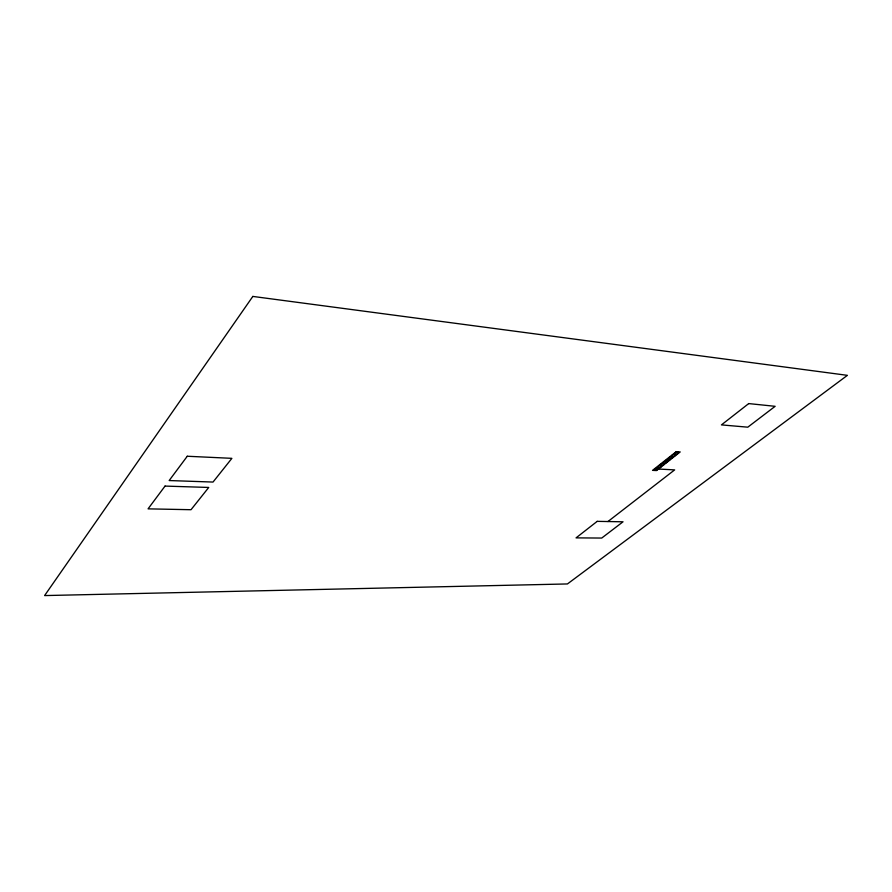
<?xml version="1.0" encoding="UTF-8"?>
<svg xmlns="http://www.w3.org/2000/svg" width="892" height="892" viewBox="0 0 892 892"><rect width="100%" height="100%" fill="white"/><g stroke="black" fill="none" stroke-linecap="round" stroke-linejoin="round"><path stroke-width="1.34" d="M607.954 521.53L674.653 469.894L656.768 468.947M663.681 463.461L663.258 463.472A2.13 0.792 -21.1 0 0 660.849 464.442A2.13 0.792 -21.1 0 0 660.649 465.524L661.418 465.568A2.13 0.792 -21.1 0 0 663.815 464.609A2.13 0.792 -21.1 0 0 664.027 463.517L663.38 463.327A2.13 0.803 -21.1 0 1 663.581 462.234A2.13 0.803 -21.1 0 1 665.989 461.264L666.424 461.253A2.13 0.803 -21.1 0 1 666.558 462.402A2.13 0.803 -21.1 0 1 663.715 463.383L663.447 463.472M674.865 454.318L674.664 454.318A2.152 0.814 -21.3 0 0 672.233 455.299A2.152 0.814 -21.3 0 0 672.011 456.414L672.78 456.459A2.152 0.814 -21.3 0 0 675.211 455.489A2.152 0.814 -21.3 0 0 675.434 454.374L674.798 454.173A2.163 0.814 -21.4 0 1 675.021 453.047A2.163 0.814 -21.4 0 1 677.463 452.066L677.898 452.054A2.163 0.814 -21.4 0 1 677.998 453.236A2.163 0.814 -21.4 0 1 675.133 454.229M252.837 296.423L44.6 595.577L567.435 583.948L847.4 375.342L252.837 296.423M165.042 486.084L148.061 508.853L191.022 509.711L208.728 487.456L165.042 486.084M187.275 456.247L169.168 480.543L213.021 482.059L231.887 458.343L187.275 456.247M658.53 468.835L657.839 469.37A2.119 0.792 -20.9 0 1 655.419 470.073L655.074 470.017A2.119 0.792 -20.9 0 1 655.263 468.947A2.119 0.792 -20.9 0 1 657.66 467.988L658.084 467.977A2.119 0.792 -20.9 0 1 658.53 468.835M676.214 451.687L652.531 470.363L656.501 470.563L680.195 451.943L676.214 451.687M597.205 521.352L576.054 537.876L601.732 538.054L623.029 521.798L597.205 521.352M748.711 403.585L721.438 424.893L747.797 427.179L775.137 406.317L748.711 403.585M669.39 458.912L668.955 458.934A2.141 0.803 -21.2 0 0 666.536 459.904A2.141 0.803 -21.2 0 0 666.324 460.997L666.659 461.064A2.141 0.803 -21.2 0 0 669.513 460.071A2.141 0.803 -21.2 0 0 669.39 458.912M669.948 458.744A2.152 0.803 -21.3 0 0 672.903 456.983A2.152 0.803 -21.3 0 0 669.803 457.317A2.152 0.803 -21.3 0 0 669.948 458.744M658.642 467.809A2.119 0.792 -21 0 0 661.552 466.081A2.119 0.792 -21 0 0 658.474 466.416A2.119 0.792 -21 0 0 658.642 467.809"/></g></svg>
